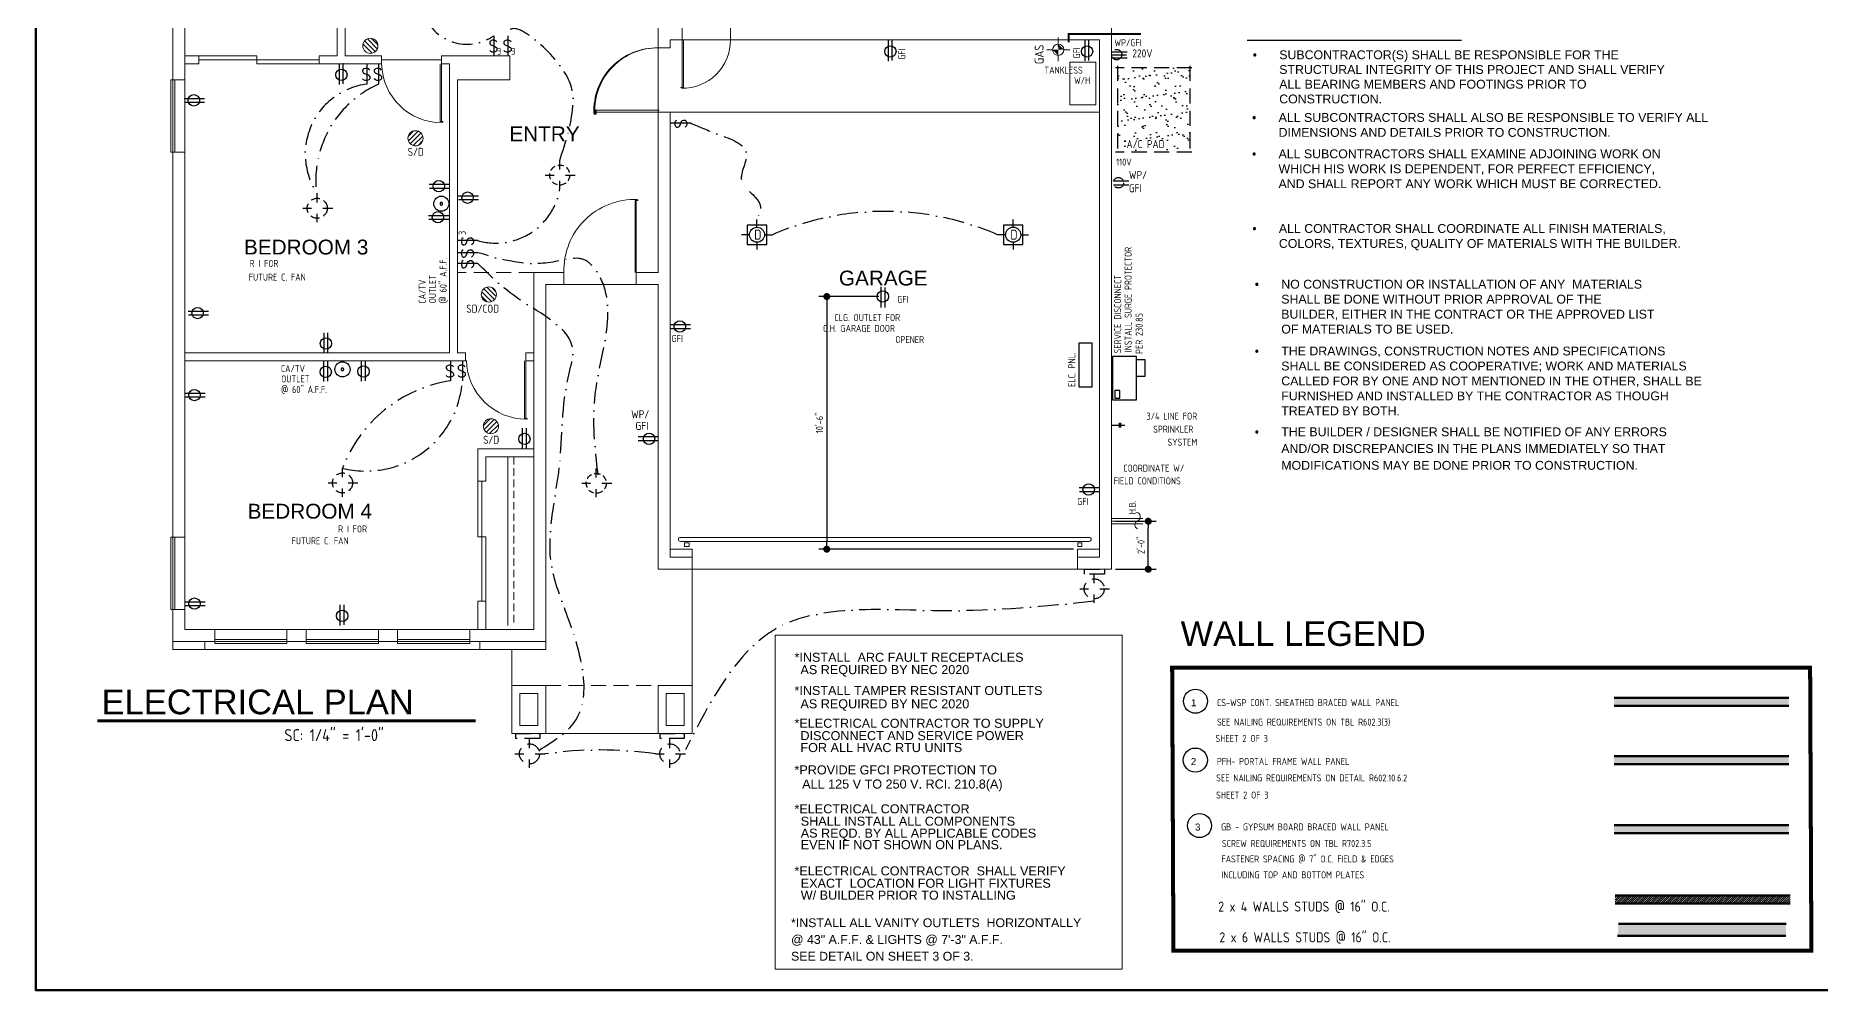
# Model space of a CAD drawing. Header units: feet. Extents: x 57903 to 63568, y -124112 to -112262.
# Drawn here: x 61934 to 62824, y -124112 to -123636 of the extents above; entities that cross this region are included whole.
import ezdxf

# ---------------------------------------------------------------- set-up
doc = ezdxf.new("R2010")
doc.units = ezdxf.units.FT
doc.header["$LTSCALE"] = 30
doc.header["$MEASUREMENT"] = 0
for name, pattern in [('HIDDEN', [0.375, 0.25, -0.125]), ('HIDDEN2', [0.1875, 0.125, -0.0625]), ('Solid', [0]), ('WIRE3', [0.59, 0.35, -0.12, 0, -0.12])]:
    doc.linetypes.add(name, pattern=pattern)
for name, color, linetype in [('DIM', 4, 'Continuous'), ('ELECTRICAL', 164, 'HIDDEN'), ('ELECTRICAL WIRING', 137, 'WIRE3'), ('TEXT', 7, 'Continuous')]:
    doc.layers.add(name, color=color, linetype=linetype)
for name, color, linetype, lineweight in [('DIMS', 137, 'Continuous', 15), ('DOORS', 157, 'Continuous', 9), ('DOORTEXT', 253, 'Continuous', 20), ('ELECTRICAL WALLS', 65, 'Continuous', 9), ('FIXTURES', 2, 'Continuous', 15), ('HATCH', 123, 'Continuous', 0), ('L1', 251, 'Continuous', 13), ('MISC', 3, 'Continuous', 30), ('ROOM LBLS', 253, 'Continuous', 30), ('TEXT LBLS', 81, 'Continuous', 18), ('WALLS', 7, 'Continuous', 60)]:
    doc.layers.add(name, color=color, linetype=linetype, lineweight=lineweight)
doc.styles.add('ARCH', font='ARCHITXT.SHX')
doc.styles.add('ROMANS', font='romans')
doc.styles.add('SWIS72', font='swissel.ttf', dxfattribs={"height": 4.5})
doc.styles.add('TEXT1', font='ARCHITXT.shx')
doc.dimstyles.new('ARCHITECTURAL', dxfattribs={"dimtxt": 3.5, "dimasz": 3.5, "dimexe": 4, "dimexo": 2, "dimgap": 1.5, "dimtad": 1, "dimdec": 1, "dimzin": 3, "dimdsep": 46, "dimlunit": 4, "dimtxsty": 'ARCH', "dimblk": 'DOT', "dimcen": 0.0625, "dimadec": 0, "dimazin": 0, "dimtfac": 1, "dimtdec": 1, "dimtix": 1, "dimtofl": 0, "dimtmove": 1, "dimatfit": 2, "dimldrblk": 'DOTSMALL', "dimfxl": 1, "dimtolj": 1, "dimtzin": 0, "dimarcsym": 0})

# ---------------------------------------------------------------- blocks, each defined once
blk = doc.blocks.new('A$C558A7ABC')
at = {"layer": 'ELECTRICAL'}
for p, q in [((7.23, 9.81), (7.23, 14.28)), ((0, 6.96), (4.38, 6.96)), ((7.23, 0), (7.23, 4.1)), ((10.08, 6.96), (14.95, 6.96))]:
    blk.add_line(p, q, dxfattribs=at)
blk.add_circle((7.23, 6.96), 4.99, dxfattribs=at)
blk = doc.blocks.new('_Dot')
at = {"layer": 'DIMS', "color": 0, "lineweight": -2}
blk.add_line((-0.5, 0), (-1, 0), dxfattribs=at)
at = {"layer": 'DIMS', "color": 0, "const_width": 0.5}
blk.add_lwpolyline([(-0.25, 0, 1), (0.25, 0, 1)], format="xyb", close=True, dxfattribs=at)
blk = doc.blocks.new('*D723')
at = {"layer": 'Defpoints', "color": 0, "linetype": 'Solid', "transparency": 16777216}
for p in [(62356.45, -123766.05), (62328.48, -123892.05), (62453.44, -123892.05)]:
    blk.add_point(p, dxfattribs=at)
at = {"layer": 'ELECTRICAL WIRING', "color": 0, "linetype": 'Solid', "lineweight": -2, "transparency": 16777216}
for p, q in [((62354.45, -123766.05), (62324.48, -123766.05)), ((62328.48, -123769.55), (62328.48, -123888.55)), ((62451.44, -123892.05), (62324.48, -123892.05))]:
    blk.add_line(p, q, dxfattribs=at)
at = {"layer": 'ELECTRICAL WIRING', "color": 0, "linetype": 'Solid', "lineweight": -2, "transparency": 16777216, "xscale": 3.5, "yscale": 3.5, "zscale": 3.5}
for p, rotation in [((62328.48, -123766.05), 90), ((62328.48, -123892.05), 270)]:
    blk.add_blockref('_Dot', p, dxfattribs=dict(at, rotation=rotation))
at = {"layer": 'ELECTRICAL WIRING', "color": 0, "linetype": 'Solid', "transparency": 16777216, "insert": (62324.89, -123829.05), "char_height": 3.5, "attachment_point": 5, "rotation": 90, "style": 'ARCH'}
blk.add_mtext('\\A1;10\'-6"', dxfattribs=at)
blk = doc.blocks.new('_DotSmall')
at = {"layer": 'DIMS', "color": 0, "const_width": 0.5}
blk.add_lwpolyline([(-0.0625, 0, 1), (0.0625, 0, 1)], format="xyb", close=True, dxfattribs=at)
blk = doc.blocks.new('OL')
at = {"layer": 'ELECTRICAL', "color": 3, "linetype": 'Continuous'}
for p, q in [((-1, -2), (-1, -12)), ((1, -2), (1, -12))]:
    blk.add_line(p, q, dxfattribs=at)
blk.add_circle((0, -7), 2.83, dxfattribs=at)
blk = doc.blocks.new('*D763')
at = {"layer": 'Defpoints', "color": 0, "linetype": 'Solid', "transparency": 16777216}
for p in [(62470.44, -123878.12), (62488.77, -123878.12), (62470.44, -123902.05)]:
    blk.add_point(p, dxfattribs=at)
at = {"layer": 'DIMS', "color": 0, "linetype": 'Solid', "lineweight": -2, "transparency": 16777216}
for p, q in [((62472.44, -123878.12), (62492.77, -123878.12)), ((62488.77, -123898.55), (62488.77, -123881.62)), ((62472.44, -123902.05), (62492.77, -123902.05))]:
    blk.add_line(p, q, dxfattribs=at)
at = {"layer": 'DIMS', "color": 0, "linetype": 'Solid', "lineweight": -2, "transparency": 16777216, "xscale": 3.5, "yscale": 3.5, "zscale": 3.5}
for p, rotation in [((62488.77, -123878.12), 90), ((62488.77, -123902.05), 270)]:
    blk.add_blockref('_Dot', p, dxfattribs=dict(at, rotation=rotation))
at = {"layer": 'DIMS', "color": 0, "linetype": 'Solid', "transparency": 16777216, "insert": (62485.19, -123890.09), "char_height": 3.5, "attachment_point": 5, "rotation": 90, "style": 'ARCH'}
blk.add_mtext('\\A1;2\'-0"', dxfattribs=at)

msp = doc.modelspace()

# ---------------------------------------------------------------- hatches: boundary and pattern name
at = {"layer": 'ELECTRICAL'}
h = msp.add_hatch(dxfattribs=at)
h.set_pattern_fill('AR-SAND', color=9, scale=4, style=0)
h.set_pattern_definition([(37.5, (-110.5446, -1518.054), (-0.25197343, 7.70729508), [0, -6.08, 0, -6.8, 0, -6.5]), (7.5, (-110.545, -1518.054), (7.0791068, 11.28858426), [0, -3.28, 0, -5.48, 0, -2.1]), (327.5, (-115.4646, -1518.054), (12.45656745, 0.0226362), [0, -2, 0, -7.2, 0, -9.4]), (317.5, (-115.465, -1518.054), (12.0245064, 3.5107023), [0, -1, 0, -4.72, 0, -5.4])])
h.paths.add_polyline_path([(62509.49, -123694), (62509.49, -123652), (62473.49, -123652), (62473.49, -123694)])
at = {"layer": 'HATCH', "linetype": 'Solid'}
for points in [[(62808.1, -123966.16), (62720.99, -123966.16), (62720.99, -123970.16), (62808.1, -123970.16)], [(62808.1, -123995.22), (62720.99, -123995.22), (62720.99, -123999.22), (62808.1, -123999.22)], [(62808.1, -124029.71), (62720.99, -124029.71), (62720.99, -124033.71), (62808.1, -124033.71)]]:
    msp.add_hatch(color=256, dxfattribs=at).paths.add_polyline_path(points)
at = {"layer": 'HATCH', "ltscale": 0.5}
h = msp.add_hatch(dxfattribs=at)
h.set_pattern_fill('ANSI31', color=256, scale=6, style=0)
h.set_pattern_definition([(45, (22458.39114, -66843.772), (-0.530330086, 0.530330086), [])])
h.paths.add_polyline_path([(62808.73, -124064.78), (62721.62, -124064.78), (62721.62, -124068.78), (62808.73, -124068.78)])
at = {"layer": 'HATCH'}
h = msp.add_hatch(color=9, dxfattribs=at)
h.dxf.hatch_style = 1
h.set_gradient(color1=(199, 200, 202), color2=(147, 149, 152), name='INVCYLINDER')
h.paths.add_polyline_path([(62806.79, -124078.93), (62723.24, -124078.93), (62722.79, -124084.93), (62806.65, -124084.93)])
at = {"layer": 'TEXT LBLS', "ltscale": 0.5}
h = msp.add_hatch(dxfattribs=at)
h.set_pattern_fill('ANSI31', color=256, scale=13.3, style=0)
h.set_pattern_definition([(45, (60918.7459, -130800.3545), (-1.17556502, 1.17556502), [])])
h.paths.add_polyline_path([(62119.68, -123687.14, 1), (62127.22, -123687.14, 1)])
h = msp.add_hatch(dxfattribs=at)
h.set_pattern_fill('ANSI31', color=256, scale=13.3, angle=-90, style=0)
h.set_pattern_definition([(315, (54861.6636, -122722.8334), (1.17556502, 1.17556502), [])])
h.paths.add_polyline_path([(62160.03, -123761.28, 1), (62160.03, -123768.81, 1)])
h = msp.add_hatch(dxfattribs=at)
h.set_pattern_fill('ANSI31', color=256, scale=13.3, style=0)
h.set_pattern_definition([(45, (60921.534, -130943.949), (-1.17556502, 1.17556502), [])])
h.paths.add_polyline_path([(62157.28, -123830.74, 1), (62164.82, -123830.74, 1)])

# ---------------------------------------------------------------- linework, layer by layer
at = {"layer": 'DIM'}
msp.add_line((62538, -123638.23), (62644.96, -123638.23), dxfattribs=at)
at = {"layer": 'DIMS', "color": 6, "linetype": 'HIDDEN', "const_width": 1}
msp.add_lwpolyline([(62449.1, -123639.27), (62449.1, -123635.14), (62485.1, -123635.14), (62485.1, -123635.14)], dxfattribs=at)
at = {"layer": 'DIMS'}
msp.add_lwpolyline([(62475.8, -123934.89), (62302.72, -123934.89), (62302.72, -124101.46), (62475.8, -124101.46)], close=True, dxfattribs=at)
at = {"layer": 'DOORS'}
for p, q in [((62137.05, -123678.83), (62135.77, -123678.83)), ((62135.77, -123679.27), (62135.77, -123679.28))]:
    msp.add_line(p, q, dxfattribs=at)
for centre, radius, start, end in [((62136.85, -123678.94), 0.336, 270.99218, 351.10583), ((62137.05, -123678.97), 0.134, 351.10583, 90)]:
    msp.add_arc(centre, radius, start, end, dxfattribs=at)
at = {"layer": 'ELECTRICAL', "color": 2, "linetype": 'Continuous'}
for p, q in [((62162.42, -123635.99), (62162.42, -123646.05)), ((62169.46, -123635.99), (62169.46, -123646.05)), ((62099.19, -123650.05), (62099.19, -123660.11)), ((62105.07, -123650.05), (62105.07, -123660.11)), ((62250.53, -123679.5), (62260.59, -123679.5)), ((62154.5, -123738.15), (62144.44, -123738.15)), ((62154.5, -123744.18), (62144.44, -123744.18)), ((62154.5, -123749.54), (62144.44, -123749.54)), ((62140.91, -123798.05), (62140.91, -123808.11)), ((62146.79, -123798.05), (62146.79, -123808.11))]:
    msp.add_line(p, q, dxfattribs=at)
at = {"layer": 'ELECTRICAL', "color": 66, "linetype": 'Continuous'}
for p, q in [((62359.27, -123648.61), (62359.27, -123638.43)), ((62361.17, -123648.4), (62361.17, -123638.43)), ((62457.3, -123648.59), (62457.3, -123638.41)), ((62459.2, -123648.38), (62459.2, -123638.41)), ((62250.44, -123780.05), (62260.62, -123780.05)), ((62250.65, -123781.95), (62260.62, -123781.95)), ((62454.27, -123861.33), (62464.46, -123861.33)), ((62454.49, -123863.22), (62464.46, -123863.22))]:
    msp.add_line(p, q, dxfattribs=at)
at = {"layer": 'ELECTRICAL', "color": 3}
for p, q in [((62470.41, -123645.49), (62478.31, -123645.49)), ((62470.8, -123644.03), (62478.31, -123644.03)), ((62470.97, -123647.02), (62478.31, -123647.02)), ((62471.51, -123708.32), (62479.21, -123708.32)), ((62471.51, -123710.32), (62479.21, -123710.32))]:
    msp.add_line(p, q, dxfattribs=at)
at = {"layer": 'ELECTRICAL', "color": 3, "linetype": 'Continuous'}
for p, q in [((62085.55, -123660.28), (62085.55, -123650.09)), ((62087.45, -123660.06), (62087.45, -123650.09)), ((62008.12, -123667.27), (62018.3, -123667.27)), ((62008.33, -123669.16), (62018.3, -123669.16)), ((62130.26, -123710.09), (62140.44, -123710.09)), ((62130.47, -123711.99), (62140.44, -123711.99)), ((62144.63, -123715.81), (62154.81, -123715.81)), ((62144.84, -123717.7), (62154.81, -123717.7)), ((62129.84, -123725.59), (62140.02, -123725.59)), ((62130.05, -123727.48), (62140.02, -123727.48)), ((62355.51, -123761.27), (62355.51, -123771.45)), ((62357.4, -123761.48), (62357.4, -123771.45)), ((62010.03, -123773.34), (62020.21, -123773.34)), ((62010.24, -123775.24), (62020.21, -123775.24)), ((62077.84, -123794.27), (62077.84, -123784.08)), ((62079.74, -123794.05), (62079.74, -123784.08)), ((62077.75, -123808.42), (62077.75, -123798.23)), ((62079.65, -123808.2), (62079.65, -123798.23)), ((62096.58, -123808.24), (62096.58, -123798.05)), ((62098.48, -123808.02), (62098.48, -123798.05)), ((62008.44, -123814.24), (62018.62, -123814.24)), ((62008.65, -123816.14), (62018.62, -123816.14)), ((62176.8, -123841.66), (62176.8, -123831.69)), ((62178.7, -123841.87), (62178.7, -123831.69)), ((62008.44, -123918.26), (62018.62, -123918.26)), ((62008.65, -123920.16), (62018.62, -123920.16)), ((62085.94, -123930.05), (62085.94, -123919.87)), ((62087.84, -123929.84), (62087.84, -123919.87))]:
    msp.add_line(p, q, dxfattribs=at)
at = {"layer": 'ELECTRICAL'}
for p, q in [((62510.49, -123652), (62472.49, -123652)), ((62473.49, -123651), (62473.49, -123695)), ((62509.49, -123651), (62509.49, -123695)), ((62195.36, -123702.62), (62195.36, -123698.15)), ((62510.49, -123694), (62472.49, -123694)), ((62188.13, -123705.47), (62192.5, -123705.47)), ((62195.36, -123712.43), (62195.36, -123708.32)), ((62198.21, -123705.47), (62203.07, -123705.47)), ((62074.44, -123719.16), (62074.44, -123714.69)), ((62067.21, -123722.02), (62071.59, -123722.02)), ((62074.44, -123728.97), (62074.44, -123724.87)), ((62077.29, -123722.02), (62082.16, -123722.02)), ((62087.06, -123856.16), (62087.06, -123851.69)), ((62213.56, -123856.34), (62213.56, -123851.88)), ((62079.83, -123859.01), (62084.2, -123859.01)), ((62087.06, -123865.97), (62087.06, -123861.86)), ((62089.91, -123859.01), (62094.77, -123859.01)), ((62206.33, -123859.2), (62210.7, -123859.2)), ((62213.56, -123866.15), (62213.56, -123862.05)), ((62216.41, -123859.2), (62221.27, -123859.2)), ((62456.97, -123902.05), (62466.91, -123902.05)), ((62456.97, -123904.5), (62456.97, -123902.05)), ((62466.91, -123904.5), (62456.97, -123904.5)), ((62461.81, -123908.97), (62461.81, -123904.5)), ((62466.91, -123902.05), (62466.91, -123904.5)), ((62454.58, -123911.82), (62458.95, -123911.82)), ((62461.81, -123918.78), (62461.81, -123914.67)), ((62464.66, -123911.82), (62469.52, -123911.82))]:
    msp.add_line(p, q, dxfattribs=at)
at = {"layer": 'ELECTRICAL', "linetype": 'Continuous'}
for p, q in [((62293.69, -123731.47, -0.03), (62293.69, -123727.6, -0.03)), ((62421.41, -123731.46, -0.03), (62421.41, -123727.59, -0.03)), ((62289.93, -123735.23, -0.03), (62285.89, -123735.23, -0.03)), ((62298.58, -123730.46, -0.03), (62288.86, -123730.46, -0.03)), ((62288.86, -123730.46, -0.03), (62288.86, -123740.04, -0.03)), ((62297.45, -123735.22, -0.03), (62301.36, -123735.22, -0.03)), ((62298.58, -123740.03, -0.03), (62298.58, -123730.44, -0.03)), ((62417.65, -123735.22, -0.03), (62413.61, -123735.22, -0.03)), ((62426.3, -123730.44, -0.03), (62416.57, -123730.44, -0.03)), ((62416.57, -123730.44, -0.03), (62416.57, -123740.03, -0.03)), ((62425.17, -123735.22, -0.03), (62429.08, -123735.22, -0.03)), ((62426.3, -123740.03, -0.03), (62426.3, -123730.44, -0.03)), ((62288.86, -123740.04, -0.03), (62298.58, -123740.04, -0.03)), ((62293.69, -123738.99, -0.03), (62293.69, -123742.66, -0.03)), ((62416.57, -123740.03, -0.03), (62426.3, -123740.03, -0.03)), ((62421.41, -123738.98, -0.03), (62421.41, -123742.65, -0.03)), ((62460.82, -123789.37), (62454.15, -123789.37)), ((62454.15, -123789.37), (62454.15, -123811.05)), ((62460.82, -123811.05), (62460.82, -123789.37)), ((62454.15, -123811.05), (62460.82, -123811.05))]:
    msp.add_line(p, q, dxfattribs=at)
at = {"layer": 'ELECTRICAL', "color": 1, "linetype": 'Continuous'}
for p, q in [((62244.44, -123836.05), (62234.47, -123836.05)), ((62244.65, -123837.95), (62234.47, -123837.95))]:
    msp.add_line(p, q, dxfattribs=at)
at = {"layer": 'ELECTRICAL', "linetype": 'Continuous'}
msp.add_lwpolyline([(62470.94, -123795.91), (62470.94, -123817.58), (62482.83, -123817.58), (62482.83, -123795.91)], close=True, dxfattribs=at)
at = {"layer": 'ELECTRICAL', "linetype": 'Continuous', "elevation": 0.03}
msp.add_lwpolyline([(62482.83, -123797.49), (62487.14, -123797.49), (62487.14, -123806), (62482.83, -123806)], dxfattribs=at)
at = {"layer": 'ELECTRICAL'}
for points in [[(62173.42, -123984.05), (62185.36, -123984.05), (62185.36, -123986.5), (62173.42, -123986.5)], [(62245.42, -123984.05), (62257.36, -123984.05), (62257.36, -123986.5), (62245.42, -123986.5)]]:
    msp.add_lwpolyline(points, close=True, dxfattribs=at)
at = {"layer": 'ELECTRICAL', "color": 66, "linetype": 'Continuous'}
for centre in [(62360.22, -123643.83), (62458.25, -123643.81), (62255.23, -123781), (62459.06, -123862.27)]:
    msp.add_circle(centre, 2.83, dxfattribs=at)
at = {"layer": 'ELECTRICAL', "color": 3}
msp.add_circle((62473, -123645.41), 2.6, dxfattribs=at)
at = {"layer": 'ELECTRICAL', "color": 3, "linetype": 'Continuous'}
for centre, radius in [((62086.5, -123655.49), 2.83), ((62012.9, -123668.21), 2.83), ((62135.04, -123711.04), 2.83), ((62136.32, -123719.76), 3.77), ((62149.42, -123716.75), 2.83), ((62134.63, -123726.53), 2.83), ((62356.45, -123766.05), 2.83), ((62014.81, -123774.29), 2.83), ((62078.78, -123789.48), 2.83), ((62087.02, -123802.36), 3.77), ((62078.7, -123803.63), 2.83), ((62097.53, -123803.45), 2.83), ((62013.23, -123815.19), 2.83), ((62177.75, -123837.09), 2.83), ((62013.23, -123919.21), 2.83), ((62086.89, -123925.27), 2.83)]:
    msp.add_circle(centre, radius, dxfattribs=at)
at = {"layer": 'ELECTRICAL', "ltscale": 0.4}
for centre in [(62195.36, -123705.47), (62213.56, -123859.2)]:
    msp.add_circle(centre, 4.99, dxfattribs=at)
at = {"layer": 'ELECTRICAL', "color": 3, "ltscale": 0.8}
msp.add_circle((62473.91, -123709.32), 2.6, dxfattribs=at)
at = {"layer": 'ELECTRICAL', "ltscale": 0.6}
for centre in [(62074.44, -123722.02), (62087.06, -123859.01)]:
    msp.add_circle(centre, 4.99, dxfattribs=at)
at = {"layer": 'ELECTRICAL', "linetype": 'Continuous'}
for centre in [(62293.69, -123735.23, -0.03), (62421.41, -123735.22, -0.03)]:
    msp.add_circle(centre, 3.76, dxfattribs=at)
at = {"layer": 'ELECTRICAL', "color": 1, "linetype": 'Continuous'}
msp.add_circle((62239.87, -123837.01), 2.83, dxfattribs=at)
at = {"layer": 'ELECTRICAL'}
msp.add_circle((62461.81, -123911.82), 4.99, dxfattribs=at)
for centre, start, end in [((62136.32, -123719.76), 0, 180), ((62136.32, -123719.76), 180, 0), ((62087.02, -123802.36), 0, 180), ((62087.02, -123802.36), 180, 0)]:
    msp.add_arc(centre, 0.665, start, end, dxfattribs=at)
at = {"layer": 'ELECTRICAL WALLS', "color": 251}
for p, q in [((62470.44, -123474.05), (62470.44, -123902.05)), ((62470.44, -123478.05), (62470.44, -123902.05)), ((62002.44, -123582.05), (62002.44, -123658.05)), ((62002.44, -123582.05), (62002.44, -123658.05)), ((62008.44, -123582.05), (62008.44, -123658.05)), ((62088.44, -123594.05), (62088.44, -123646.05)), ((62244.44, -123592.05), (62244.44, -123642.05)), ((62244.44, -123594.05), (62244.44, -123642.05)), ((62084.44, -123622.05), (62084.44, -123646.05)), ((62250.44, -123638.05), (62250.44, -123642.05)), ((62256.44, -123638.05), (62250.44, -123638.05)), ((62256.44, -123632.05), (62256.44, -123638.05)), ((62304.44, -123638.05), (62256.44, -123638.05)), ((62256.44, -123638.05), (62256.44, -123661.78)), ((62280.44, -123638.05), (62256.44, -123638.05)), ((62256.44, -123638.05), (62256.44, -123661.78)), ((62257.11, -123638.05), (62257.11, -123661.78)), ((62257.11, -123638.05), (62257.11, -123661.78)), ((62280.44, -123632.05), (62280.44, -123638.05)), ((62464.44, -123638.05), (62280.44, -123638.05)), ((62464.44, -123638.05), (62464.44, -123896.05)), ((62015.36, -123646.05), (62008.44, -123646.05)), ((62015.36, -123646.05), (62015.36, -123650.05)), ((62015.36, -123646.05), (62044.36, -123646.05)), ((62015.36, -123648.05), (62044.36, -123648.05)), ((62044.36, -123646.05), (62044.36, -123648.05)), ((62044.36, -123648.05), (62044.36, -123650.05)), ((62075.36, -123648.05), (62044.36, -123648.05)), ((62084.44, -123646.05), (62075.36, -123646.05)), ((62075.36, -123646.05), (62075.36, -123650.05)), ((62106.44, -123646.05), (62088.44, -123646.05)), ((62106.44, -123646.05), (62106.44, -123650.05)), ((62136.44, -123648.05), (62106.44, -123648.05)), ((62170.44, -123646.05), (62136.44, -123646.05)), ((62136.44, -123646.05), (62136.44, -123650.05)), ((62170.44, -123646.05), (62138.44, -123646.05)), ((62170.44, -123646.05), (62170.44, -123658.05)), ((62170.44, -123646.05), (62170.44, -123658.05)), ((62250.44, -123642.05), (62244.44, -123642.05)), ((62015.36, -123650.05), (62008.44, -123650.05)), ((62075.36, -123650.05), (62044.36, -123650.05)), ((62106.44, -123650.05), (62075.36, -123650.05)), ((62135.77, -123650.05), (62135.77, -123678.83)), ((62140.44, -123650.05), (62136.44, -123650.05)), ((62136.44, -123650.05), (62136.44, -123678.83)), ((62140.44, -123650.05), (62140.44, -123768.05)), ((62140.44, -123650.05), (62140.44, -123794.05)), ((62001.44, -123694.05), (62001.44, -123658.05)), ((62002.47, -123658.05), (62001.44, -123658.05)), ((62008.44, -123658.05), (62002.44, -123658.05)), ((62002.44, -123694.05), (62002.44, -123658.05)), ((62002.44, -123694.05), (62002.44, -123658.05)), ((62003.49, -123694.05), (62003.49, -123658.05)), ((62008.44, -123694.05), (62008.44, -123658.05)), ((62144.44, -123658.05), (62144.44, -123794.05)), ((62170.44, -123658.05), (62144.44, -123658.05)), ((62170.44, -123658.05), (62146.44, -123658.05)), ((62255.83, -123661.78), (62257.11, -123661.78)), ((62255.83, -123661.78), (62257.11, -123661.78)), ((62212.43, -123673.18), (62212.41, -123673.18)), ((62212.73, -123673.18), (62212.72, -123673.18)), ((62212.89, -123673.18), (62212.88, -123673.18)), ((62244.44, -123673.18), (62212.99, -123673.18)), ((62212.99, -123675.09), (62212.99, -123673.18)), ((62244.44, -123674.05), (62212.99, -123674.05)), ((62213.2, -123673.18), (62213.18, -123673.18)), ((62244.91, -123673.18), (62213.46, -123673.18)), ((62213.46, -123675.09), (62213.46, -123673.18)), ((62244.91, -123674.05), (62213.46, -123674.05)), ((62248.44, -123674.05), (62244.44, -123674.05)), ((62244.44, -123674.05), (62244.44, -123754.05)), ((62464.44, -123674.05), (62244.44, -123674.05)), ((62250.44, -123674.05), (62250.44, -123896.05)), ((62002.44, -123694.05), (62001.44, -123694.05)), ((62002.44, -123694.05), (62002.44, -123886.05)), ((62002.44, -123694.05), (62002.44, -123886.05)), ((62008.44, -123694.05), (62002.44, -123694.05)), ((62008.44, -123694.05), (62008.44, -123886.05)), ((62232.94, -123754.05), (62232.94, -123718.12)), ((62234.22, -123718.12), (62232.94, -123718.12)), ((62233.44, -123754.05), (62233.44, -123718.12)), ((62182.44, -123754.05), (62182.44, -123932.05)), ((62197.44, -123754.05), (62182.44, -123754.05)), ((62197.44, -123754.05), (62197.44, -123760.05)), ((62233.44, -123754.05), (62233.44, -123760.05)), ((62244.44, -123754.05), (62233.44, -123754.05)), ((62188.44, -123760.05), (62188.44, -123938.05)), ((62188.44, -123760.05), (62188.44, -123942.05)), ((62197.44, -123760.05), (62188.44, -123760.05)), ((62233.44, -123760.05), (62197.44, -123760.05)), ((62244.44, -123760.05), (62233.44, -123760.05)), ((62244.44, -123760.05), (62244.44, -123902.05)), ((62244.44, -123760.05), (62244.44, -123902.05)), ((62140.44, -123794.05), (62008.44, -123794.05)), ((62148.44, -123798.05), (62008.44, -123798.05)), ((62148.44, -123794.05), (62144.44, -123794.05)), ((62148.44, -123794.05), (62146.44, -123794.05)), ((62148.44, -123794.05), (62148.44, -123798.05)), ((62177.77, -123798.05), (62177.77, -123826.83)), ((62182.44, -123794.05), (62178.44, -123794.05)), ((62178.44, -123794.05), (62178.44, -123798.05)), ((62182.44, -123798.05), (62178.44, -123798.05)), ((62178.44, -123798.05), (62178.44, -123826.83)), ((62179.05, -123826.83), (62177.77, -123826.83)), ((62154.44, -123842.05), (62154.44, -123858.05)), ((62182.44, -123842.05), (62154.44, -123842.05)), ((62158.44, -123846.05), (62158.44, -123858.05)), ((62182.44, -123846.05), (62158.44, -123846.05)), ((62169.44, -123846.05), (62169.44, -123848.76)), ((62169.44, -123846.05), (62169.44, -123930.05)), ((62182.44, -123846.05), (62182.44, -123932.05)), ((62158.44, -123858.05), (62154.44, -123858.05)), ((62154.44, -123858.05), (62154.44, -123885.95)), ((62156.44, -123858.05), (62156.44, -123885.95)), ((62001.44, -123922.05), (62001.44, -123886.05)), ((62002.44, -123886.05), (62001.44, -123886.05)), ((62006.44, -123886.05), (62002.44, -123886.05)), ((62002.44, -123922.05), (62002.44, -123886.05)), ((62002.44, -123922.05), (62002.44, -123886.05)), ((62008.44, -123886.05), (62002.44, -123886.05)), ((62003.49, -123922.05), (62003.49, -123886.05)), ((62008.44, -123922.05), (62008.44, -123886.05)), ((62156.44, -123885.95), (62154.44, -123885.95)), ((62158.44, -123885.95), (62156.44, -123885.95)), ((62156.44, -123918.05), (62156.44, -123885.95)), ((62158.44, -123918.05), (62158.44, -123885.95)), ((62459.32, -123886.17), (62255.49, -123886.17)), ((62459.32, -123886.17), (62255.49, -123886.17)), ((62459.32, -123888.17), (62255.49, -123888.17)), ((62459.32, -123888.17), (62255.49, -123888.17)), ((62261.44, -123892.05), (62250.44, -123892.05)), ((62261.44, -123896.05), (62250.44, -123896.05)), ((62261.44, -123892.05), (62261.44, -123902.05)), ((62453.44, -123892.05), (62453.44, -123902.05)), ((62464.44, -123892.05), (62453.44, -123892.05)), ((62453.44, -123892.05), (62453.44, -123902.05)), ((62464.44, -123896.05), (62453.44, -123896.05)), ((62457.44, -123896.05), (62457.44, -123896.05)), ((62457.44, -123896.05), (62457.44, -123896.05)), ((62261.44, -123902.05), (62244.44, -123902.05)), ((62453.44, -123902.05), (62261.44, -123902.05)), ((62261.44, -123958.05), (62261.44, -123902.05)), ((62470.44, -123902.05), (62261.44, -123902.05)), ((62261.44, -123902.05), (62261.44, -123984.05)), ((62470.44, -123902.05), (62453.44, -123902.05)), ((62002.44, -123922.05), (62001.44, -123922.05)), ((62002.44, -123922.05), (62002.44, -123938.05)), ((62002.44, -123922.05), (62002.44, -123942.05)), ((62008.44, -123922.05), (62002.44, -123922.05)), ((62008.44, -123922.05), (62008.44, -123932.05)), ((62154.44, -123918.05), (62154.44, -123932.05)), ((62158.44, -123918.05), (62154.44, -123918.05)), ((62158.44, -123918.05), (62158.44, -123932.05)), ((62023.35, -123932.05), (62008.44, -123932.05)), ((62023.35, -123932.05), (62023.35, -123938.05)), ((62059.35, -123932.07), (62023.35, -123932.07)), ((62059.35, -123932.05), (62059.35, -123938.05)), ((62068.94, -123932.05), (62059.35, -123932.05)), ((62068.94, -123932.05), (62068.94, -123938.05)), ((62104.94, -123932.07), (62068.94, -123932.07)), ((62114.53, -123932.05), (62104.94, -123932.05)), ((62104.94, -123938.05), (62104.94, -123932.05)), ((62114.53, -123932.05), (62114.53, -123938.05)), ((62114.53, -123932.07), (62150.53, -123932.07)), ((62182.44, -123932.05), (62150.53, -123932.05)), ((62150.53, -123932.05), (62150.53, -123938.05)), ((62023.35, -123938.05), (62002.44, -123938.05)), ((62018.35, -123942.05), (62002.44, -123942.05)), ((62018.35, -123938.05), (62018.35, -123942.05)), ((62018.35, -123938.05), (62018.35, -123942.05)), ((62155.53, -123942.05), (62018.35, -123942.05)), ((62059.35, -123937.01), (62023.35, -123937.01)), ((62059.35, -123937.01), (62023.35, -123937.01)), ((62059.35, -123938.05), (62023.35, -123938.05)), ((62023.35, -123938.05), (62023.35, -123939.05)), ((62059.35, -123939.05), (62023.35, -123939.05)), ((62059.35, -123939.05), (62023.35, -123939.05)), ((62068.94, -123938.05), (62059.35, -123938.05)), ((62059.35, -123938.05), (62059.35, -123939.05)), ((62104.94, -123937.01), (62068.94, -123937.01)), ((62104.94, -123937.01), (62068.94, -123937.01)), ((62068.94, -123938.03), (62068.94, -123939.05)), ((62104.94, -123938.05), (62068.94, -123938.05)), ((62104.94, -123938.05), (62068.94, -123938.05)), ((62068.94, -123938.05), (62068.94, -123939.05)), ((62104.94, -123939.05), (62068.94, -123939.05)), ((62104.94, -123939.05), (62068.94, -123939.05)), ((62114.53, -123938.05), (62104.94, -123938.05)), ((62104.94, -123938.05), (62104.94, -123939.05)), ((62114.53, -123937.01), (62150.53, -123937.01)), ((62114.53, -123937.01), (62150.53, -123937.01)), ((62114.53, -123938.05), (62150.53, -123938.05)), ((62114.53, -123938.05), (62114.53, -123939.05)), ((62114.53, -123938.05), (62150.53, -123938.05)), ((62114.53, -123939.05), (62150.53, -123939.05)), ((62114.53, -123939.05), (62150.53, -123939.05)), ((62150.53, -123938.05), (62188.44, -123938.05)), ((62150.53, -123938.05), (62150.53, -123939.05)), ((62155.53, -123938.05), (62155.53, -123942.05)), ((62155.53, -123938.05), (62155.53, -123942.05)), ((62188.44, -123942.05), (62155.53, -123942.05)), ((62171.44, -123984.05), (62171.44, -123942.05)), ((62171.44, -123960.05), (62171.44, -123984.05)), ((62188.44, -123960.05), (62171.44, -123960.05)), ((62188.44, -123960.05), (62188.44, -123984.05)), ((62244.44, -123960.05), (62244.44, -123984.05)), ((62261.44, -123960.05), (62244.44, -123960.05)), ((62184.44, -123964.05), (62175.44, -123964.05)), ((62175.44, -123964.05), (62175.44, -123980.05)), ((62184.44, -123964.05), (62184.44, -123980.05)), ((62257.44, -123964.05), (62248.44, -123964.05)), ((62248.44, -123964.05), (62248.44, -123980.05)), ((62257.44, -123964.05), (62257.44, -123980.05)), ((62171.44, -123984.05), (62189.44, -123984.05)), ((62171.44, -123984.05), (62261.44, -123984.05)), ((62188.44, -123984.05), (62171.44, -123984.05)), ((62184.44, -123980.05), (62175.44, -123980.05)), ((62261.44, -123984.05), (62244.44, -123984.05)), ((62257.44, -123980.05), (62248.44, -123980.05))]:
    msp.add_line(p, q, dxfattribs=at)
at = {"layer": 'ELECTRICAL WALLS', "color": 251, "linetype": 'Solid'}
msp.add_line((62244.44, -123642.05), (62244.44, -123674.05), dxfattribs=at)
at = {"layer": 'ELECTRICAL WALLS', "color": 251, "linetype": 'HIDDEN'}
msp.add_line((62182.44, -123754.05), (62144.44, -123754.05), dxfattribs=at)
at = {"layer": 'ELECTRICAL WALLS', "color": 251, "linetype": 'HIDDEN2'}
for q in [(62172.44, -123848.76), (62172.44, -123930.05)]:
    msp.add_line((62172.44, -123846.05), q, dxfattribs=at)
at = {"layer": 'ELECTRICAL WALLS', "color": 251}
for points in [[(62259.93, -123888.95), (62257.61, -123888.95), (62257.61, -123890.73), (62259.93, -123890.73)], [(62453.59, -123888.95), (62455.6, -123888.95), (62455.6, -123890.73), (62453.59, -123890.73)]]:
    msp.add_lwpolyline(points, close=True, dxfattribs=at)
for centre, radius, start, end in [((62256.55, -123638.33), 23.89, 268.72848, 0.67097), ((62256.55, -123638.33), 23.89, 268.72848, 0.67097), ((62243.62, -123673.29), 31.24, 88.50094, 182.85165), ((62244.09, -123673.29), 31.24, 88.50094, 182.85165), ((62136.54, -123649.4), 30, 181.25297, 270), ((62255.83, -123661.91), 0.134, 90, 188.89417), ((62255.83, -123661.91), 0.134, 90, 188.89417), ((62212.86, -123674.83), 0.439, 180.99218, 261.10583), ((62213.32, -123674.83), 0.439, 180.99218, 261.10583), ((62232.71, -123752.94), 35.28, 87.8457, 181.80695), ((62234.03, -123718.02), 0.336, 8.89417, 89.00782), ((62234.22, -123717.99), 0.134, 270, 8.89417), ((62178.86, -123797.27), 30, 181.25297, 270), ((62178.85, -123826.94), 0.336, 270.99218, 351.10583), ((62179.05, -123826.97), 0.134, 351.10583, 90), ((62255.49, -123887.17), 1, 90, 270), ((62459.32, -123887.17), 1, 270, 90)]:
    msp.add_arc(centre, radius, start, end, dxfattribs=at)
at = {"layer": 'ELECTRICAL WIRING', "linetype": 'WIRE3'}
for centre, radius, start, end in [((62149.12, -123617.17), 23.05, 206.58052, 305.24014), ((62103.68, -123695.05), 35.22, 97.32159, 213.89716), ((62126.51, -123708.35), 52.79, 113.96404, 189.46413), ((62163.52, -123707.16), 32.27, 253.77539, 350.61471), ((62357.49, -123864.73, -0.03), 141.15, 66.57102, 113.42898), ((62151.1, -123875.77), 68.42, 98.56405, 159.39465), ((62098.63, -123804.83), 48.27, 256.12159, 356.10342), ((62215.5, -124186.22), 194.05, 81.84459, 98.15541)]:
    msp.add_arc(centre, radius, start, end, dxfattribs=at)
for points, knots in [([(62195.36, -123698.15), (62198.29, -123689.05), (62202.98, -123674.48), (62201.07, -123650.93), (62169.36, -123624.45), (62169.46, -123636.33), (62169.46, -123636.5)], [0, 0, 0, 0, 27.544844, 44.111432, 78.816904, 79.320397, 79.320397, 79.320397, 79.320397]), ([(62260.59, -123679.5), (62264.84, -123681.35, 0), (62273.95, -123685.31, 0), (62293.89, -123691.92, 0), (62280.59, -123710.14, -0.01), (62297.89, -123717.53, 0.02), (62294.68, -123725.22, -0.02), (62293.69, -123727.59, -0.03)], [0, 0, 0, 0, 14.946375, 32.031338, 45.54653, 61.310437, 68.308714, 68.308714, 68.308714, 68.308714]), ([(62214.44, -123854.92), (62212.93, -123841.73), (62209.1, -123808.47), (62226.69, -123768.03), (62206.55, -123744.7), (62183.86, -123752.78), (62166.55, -123747.71), (62154.5, -123744.18)], [0, 0, 0, 0, 40.264578, 101.615812, 108.969009, 125.480814, 163.193857, 163.193857, 163.193857, 163.193857]), ([(62185.24, -123992.13), (62192.05, -123987.93), (62215.24, -123973.62), (62201.98, -123931.65), (62186.47, -123892.68), (62197.64, -123851.05), (62195.97, -123816.67), (62206.06, -123783.89), (62175.27, -123770.06), (62160.68, -123755.64), (62154.5, -123749.54)], [0, 0, 0, 0, 22.51409, 76.667083, 102.773091, 151.319238, 197.156716, 209.54977, 246.596937, 273.770416, 273.770416, 273.770416, 273.770416]), ([(62461.81, -123918.04), (62437.45, -123920.51), (62385.86, -123925.76), (62297.14, -123915.79), (62270.56, -123967.6), (62257.97, -123992.13)], [0, 0, 0, 0, 75.12115, 159.130266, 234.695087, 234.695087, 234.695087, 234.695087])]:
    msp.add_open_spline(points, degree=3, knots=knots, dxfattribs=at)
at = {"layer": 'FIXTURES'}
for p, q in [((62470.44, -123876.67), (62486.09, -123876.67)), ((62470.44, -123878.12), (62486.09, -123878.12)), ((62470.44, -123879.47), (62486.09, -123879.47)), ((62470.44, -123879.47), (62486.09, -123879.47)), ((62470.44, -123879.47), (62486.09, -123879.47))]:
    msp.add_line(p, q, dxfattribs=at)
at = {"layer": 'FIXTURES', "elevation": 0.03}
msp.add_lwpolyline([(62449.63, -123649.2), (62449.63, -123670.47), (62462.63, -123670.47), (62462.63, -123649.2)], close=True, dxfattribs=at)
at = {"layer": 'FIXTURES'}
for centre, radius, start, end in [((62484.22, -123879.97), 2.14, 112.88527, 247.11473), ((62484.22, -123879.97), 2.14, 112.88527, 247.11473), ((62484.22, -123879.97), 2.14, 112.88527, 247.11473), ((62482.49, -123875.87), 2.31, 292.88527, 86.02703), ((62482.49, -123875.87), 2.31, 292.88527, 86.02703), ((62482.49, -123875.87), 2.31, 292.88527, 86.02703)]:
    msp.add_arc(centre, radius, start, end, dxfattribs=at)
at = {"layer": 'L1', "linetype": 'Solid'}
msp.add_line((62244.44, -123642.05), (62244.44, -123674.05), dxfattribs=at)
at = {"layer": 'L1', "linetype": 'HIDDEN'}
for p, q in [((62245.44, -123902.05), (62245.44, -123902.05)), ((62188.44, -123960.05), (62244.44, -123960.05))]:
    msp.add_line(p, q, dxfattribs=at)
at = {"layer": 'L1', "ltscale": 0.5, "const_width": 2}
msp.add_lwpolyline([(62500.68, -123951.18), (62818.75, -123951.18), (62819.38, -124092.29), (62501.31, -124092.29)], close=True, dxfattribs=at)
at = {"layer": 'MISC', "linetype": 'Continuous'}
for p, q in [((62474.56, -123812.97), (62472.14, -123812.97)), ((62472.14, -123812.97), (62472.14, -123816.73)), ((62472.14, -123816.73), (62474.56, -123816.73)), ((62474.56, -123816.73), (62474.56, -123812.97))]:
    msp.add_line(p, q, dxfattribs=at)
at = {"layer": 'ROOM LBLS', "const_width": 1.5}
msp.add_lwpolyline([(62153.45, -123977.65), (61964.8, -123977.65)], dxfattribs=at)
at = {"layer": 'TEXT'}
for p, q in [((62470.44, -123830.2), (62477.11, -123830.2)), ((62474.29, -123828.96), (62474.29, -123831.44)), ((62474.98, -123828.96), (62474.98, -123831.44))]:
    msp.add_line(p, q, dxfattribs=at)
for centre in [(62512.3, -123967.87), (62512.24, -123997.21), (62514.33, -124029.89)]:
    msp.add_circle(centre, 6, dxfattribs=at)
at = {"layer": 'TEXT LBLS', "ltscale": 0.5}
for p, q in [((62098.09, -123638.58), (62103.4, -123643.9)), ((62099.44, -123637.59), (62104.4, -123642.54)), ((62101.54, -123637.33), (62104.66, -123640.45)), ((62097.28, -123640.13), (62101.86, -123644.7))]:
    msp.add_line(p, q, dxfattribs=at)
at = {"layer": 'TEXT LBLS'}
for p, q in [((62443.92, -123636.89), (62443.92, -123641.46)), ((62443.92, -123636.89), (62443.92, -123641.46)), ((62441.1, -123642.97), (62438.15, -123642.97)), ((62441.1, -123642.97), (62438.15, -123642.97)), ((62443.92, -123645.8), (62443.92, -123648.74)), ((62443.92, -123645.8), (62443.92, -123648.74)), ((62446.75, -123642.97), (62449.69, -123642.97)), ((62446.75, -123642.97), (62449.69, -123642.97))]:
    msp.add_line(p, q, dxfattribs=at)
at = {"layer": 'TEXT LBLS', "ltscale": 0.5}
for centre in [(62100.94, -123641.05), (62123.45, -123687.14), (62160.03, -123765.05), (62161.05, -123830.74)]:
    msp.add_circle(centre, 3.77, dxfattribs=at)
at = {"layer": 'TEXT LBLS'}
msp.add_circle((62443.92, -123642.97), 2.83, dxfattribs=at)
msp.add_circle((62443.92, -123642.97), 2.83, dxfattribs=at)
msp.add_solid([(62446.75, -123642.97), (62443.92, -123640.14), (62441.1, -123642.97), (62443.92, -123645.8)], dxfattribs=at)
msp.add_solid([(62446.75, -123642.97), (62443.92, -123640.14), (62441.1, -123642.97), (62443.92, -123645.8)], dxfattribs=at)
at = {"layer": 'WALLS', "ltscale": 0.5}
for p, q in [((62720.99, -123966.16), (62808.1, -123966.16)), ((62720.99, -123970.16), (62808.1, -123970.16)), ((62720.99, -123995.22), (62808.1, -123995.22)), ((62720.99, -123999.22), (62808.1, -123999.22)), ((62720.99, -124029.71), (62808.1, -124029.71)), ((62720.99, -124033.71), (62808.1, -124033.71)), ((62721.62, -124064.78), (62808.73, -124064.78)), ((62721.62, -124068.78), (62808.73, -124068.78))]:
    msp.add_line(p, q, dxfattribs=at)
at = {"layer": 'WALLS'}
for p, q in [((62723.24, -124078.93), (62806.79, -124078.93)), ((62722.79, -124084.93), (62806.65, -124084.93))]:
    msp.add_line(p, q, dxfattribs=at)
msp.add_lwpolyline([(63567.73, -123032.05), (61934.08, -123032.05), (61934.08, -124112.05), (63567.73, -124112.05)], close=True, dxfattribs=at)

# ---------------------------------------------------------------- block references
at = {"layer": 'DIMS', "linetype": 'Solid', "xscale": 0.0032808398950131, "yscale": 0.0032808398950131, "zscale": 0.0032808398950131}
msp.add_blockref('OL', (62087.45, -123650.05), dxfattribs=at)
at = {"layer": 'ELECTRICAL', "ltscale": 0.6}
for p in [(62173.03, -124001.09), (62243.03, -124001.09)]:
    msp.add_blockref('A$C558A7ABC', p, dxfattribs=at)

# ---------------------------------------------------------------- texts
at = {"layer": 'DIMS', "style": 'SWIS72'}
for s, p in [('*INSTALL  ARC FAULT RECEPTACLES', (62312.38, -123948.21)), (' AS REQUIRED BY NEC 2020', (62313.61, -123954.37)), ('*INSTALL TAMPER RESISTANT OUTLETS', (62312.38, -123964.78)), (' AS REQUIRED BY NEC 2020', (62313.61, -123971.42)), ('*ELECTRICAL CONTRACTOR TO SUPPLY', (62312.38, -123981.12)), (' DISCONNECT AND SERVICE POWER', (62313.61, -123987.28)), (' FOR ALL HVAC RTU UNITS', (62313.61, -123993.23)), ('*PROVIDE GFCI PROTECTION TO', (62312.38, -124004.37)), ('ALL 125 V TO 250 V. RCI. 210.8(A) ', (62316.23, -124011.42)), ('*ELECTRICAL CONTRACTOR ', (62312.38, -124023.8)), ('SHALL INSTALL ALL COMPONENTS', (62315.51, -124029.95)), ('AS REQD. BY ALL APPLICABLE CODES', (62315.51, -124035.91)), ('EVEN IF NOT SHOWN ON PLANS.', (62315.51, -124041.66)), ('*ELECTRICAL CONTRACTOR  SHALL VERIFY ', (62312.38, -124054.74)), ('EXACT  LOCATION FOR LIGHT FIXTURES ', (62315.51, -124060.89)), ('W/ BUILDER PRIOR TO INSTALLING ', (62315.51, -124066.85))]:
    msp.add_text(s, height=4.5, dxfattribs=at).set_placement(p)
at = {"layer": 'DIMS', "linetype": 'Solid', "insert": (62540.85, -123643.29), "char_height": 4.40669, "width": 209.7701, "attachment_point": 1, "style": 'SWIS72'}
msp.add_mtext('\\pxi-3,l3,t3;{\\fSymbol|b0|i0|c2|p18;·^I}SUBCONTRACTOR(S) SHALL BE RESPONSIBLE FOR THE STRUCTURAL INTEGRITY OF THIS PROJECT AND SHALL VERIFY ALL BEARING MEMBERS AND FOOTINGS PRIOR TO CONSTRUCTION.', dxfattribs=at)
at = {"layer": 'DIMS', "linetype": 'Solid', "attachment_point": 1, "style": 'SWIS72'}
for s, insert, char_height, width, line_spacing_factor in [('\\pxi-3,l3,t3;{\\fSymbol|b0|i0|c2|p18;·^I}ALL SUBCONTRACTORS SHALL ALSO BE RESPONSIBLE TO VERIFY ALL DIMENSIONS AND DETAILS PRIOR TO CONSTRUCTION.', (62540.54, -123674.54), 4.40669, 234.619, 1.015822), ('\\pxi-3,l3,t3;{\\fSymbol|b0|i0|c2|p18;·^I}ALL SUBCONTRACTORS SHALL EXAMINE ADJOINING WORK ON WHICH HIS WORK IS DEPENDENT, FOR PERFECT EFFICIENCY, AND SHALL REPORT ANY WORK WHICH MUST BE CORRECTED.', (62540.5, -123692.68), 4.40669, 212.5968, 1.015822), ('\\pxi-3,l3,t3;{\\fSymbol|b0|i0|c2|p18;·^I}ALL CONTRACTOR SHALL COORDINATE ALL FINISH MATERIALS, COLORS, TEXTURES, QUALITY OF MATERIALS WITH THE BUILDER.', (62540.67, -123729.91), 4.40669, 217.5436, 1.015822), ('\\pxi-3,l3,t3;{\\fSymbol|b0|i0|c2|p18;·^I}NO CONSTRUCTION OR INSTALLATION OF ANY  MATERIALS SHALL BE DONE WITHOUT PRIOR APPROVAL OF THE BUILDER, EITHER IN THE CONTRACT OR THE APPROVED LIST OF MATERIALS TO BE USED.', (62541.86, -123757.71), 4.40669, 199.8826, 1.015822), ('\\pxi-3,l3,t3;{\\fSymbol|b0|i0|c2|p18;·^I}THE DRAWINGS, CONSTRUCTION NOTES AND SPECIFICATIONS SHALL BE CONSIDERED AS COOPERATIVE; WORK AND MATERIALS CALLED FOR BY ONE AND NOT MENTIONED IN THE OTHER, SHALL BE FURNISHED AND INSTALLED BY THE CONTRACTOR AS THOUGH TREATED BY BOTH.', (62541.86, -123791.03), 4.40669, 223.2141, 1.015822), ('\\pxi-3,l3,t3;{\\fSymbol|b0|i0|c2|p18;·^I}THE BUILDER / DESIGNER SHALL BE NOTIFIED OF ANY ERRORS AND/OR DISCREPANCIES IN THE PLANS IMMEDIATELY SO THAT MODIFICATIONS MAY BE DONE PRIOR TO CONSTRUCTION.', (62541.86, -123831.31), 4.40669, 225.3171, 1.138167), ('*INSTALL ALL VANITY OUTLETS  HORIZONTALLY \\P@ 43" A.F.F. & LIGHTS @ 7\'-3" A.F.F. \\PSEE DETAIL ON SHEET 3 OF 3.', (62310.67, -124076.13), 4.4067, 225.3171, 1.138167)]:
    msp.add_mtext(s, dxfattribs=dict(at, insert=insert, char_height=char_height, width=width, line_spacing_factor=line_spacing_factor))
at = {"layer": 'DOORTEXT', "color": 7, "style": 'TEXT1'}
for s, p in [('TANKLESS', (62437.03, -123654.91)), ('W/H', (62451.77, -123660.06))]:
    msp.add_text(s, height=3.5, dxfattribs=at).set_placement(p)
at = {"layer": 'ELECTRICAL', "color": 2, "linetype": 'Continuous', "style": 'ROMANS'}
for p in [(62159.65, -123644.2), (62166.7, -123644.2), (62096.26, -123658.26), (62102.14, -123658.26), (62137.98, -123806.26), (62143.86, -123806.26)]:
    msp.add_text('S', height=5.99, dxfattribs=at).set_placement(p)
at = {"layer": 'ELECTRICAL', "color": 3, "style": 'TEXT1'}
for s, p in [('220V', (62480.82, -123646.8)), ('A/C PAD', (62477.94, -123692.04)), ('WP/', (62479.11, -123707.43)), ('GFI', (62479.11, -123714.05))]:
    msp.add_text(s, height=4, dxfattribs=at).set_placement(p)
at = {"layer": 'ELECTRICAL', "color": 2, "linetype": 'Continuous', "style": 'ROMANS'}
for p in [(62258.74, -123682.43), (62152.28, -123741.08), (62152.28, -123747.11), (62152.28, -123752.48)]:
    msp.add_text('S', height=5.99, rotation=90, dxfattribs=at).set_placement(p)
at = {"layer": 'ELECTRICAL', "color": 7, "style": 'TEXT1'}
for s, p in [('WP/', (62230.95, -123826.77)), ('GFI', (62233.09, -123832.57))]:
    msp.add_text(s, height=3.99, dxfattribs=at).set_placement(p)
at = {"layer": 'ROOM LBLS', "style": 'SWIS72'}
for s, height, p in [('ENTRY ', 7.4, (62170.24, -123688.62)), ('BEDROOM 3', 7.4, (62037.92, -123745.09, 0)), ('GARAGE ', 7.4, (62334.54, -123760.55, -0.05)), ('BEDROOM 4', 7.4, (62039.73, -123876.81, 0)), ('WALL LEGEND', 12.2976, (62504.91, -123940.28, -0.03)), ('ELECTRICAL PLAN', 12.2976, (61966.96, -123974.38))]:
    msp.add_text(s, height=height, dxfattribs=at).set_placement(p)
at = {"layer": 'TEXT', "color": 7, "style": 'TEXT1'}
for s, height, p in [('WP/GFI', 3.5, (62471.89, -123641.21)), ('110V', 3.5, (62472.79, -123700.74)), ('GFI', 3.5, (62251.13, -123788.77)), ('GFI', 3.5, (62453.35, -123870.04)), ('CS-WSP CONT. SHEATHED BRACED WALL PANEL', 3.5, (62523.04, -123970.31)), ('SEE NAILING REQUIREMENTS ON TBL R602.3(3) ', 3.5, (62523.04, -123980.02)), ('SHEET 2 OF 3', 3.5, (62522.3, -123988.17)), ('SEE NAILING REQUIREMENTS ON DETAIL R602.10.6.2 ', 3.5, (62522.64, -124007.9)), ('PFH- PORTAL FRAME WALL PANEL', 3.5, (62522.97, -123999.65)), ('SHEET 2 OF 3', 3.5, (62522.63, -124016.41)), ('GB - GYPSUM BOARD BRACED WALL PANEL ', 3.5, (62525.06, -124032.33)), ('SCREW REQUIREMENTS ON TBL R702.3.5', 3.5, (62525.5, -124040.58)), ('FASTENER SPACING @ 7" O.C. FIELD & EDGES ', 3.5, (62525.21, -124048.3)), ('INCLUDING TOP AND BOTTOM PLATES', 3.5, (62525.21, -124056.22)), ('2 x 4 WALLS STUDS @ 16" O.C. ', 5, (62523.67, -124072.78)), ('2 x 6 WALLS STUDS @ 16" O.C. ', 5, (62524.22, -124088.12))]:
    msp.add_text(s, height=height, dxfattribs=at).set_placement(p)
at = {"layer": 'TEXT'}
for s, height, style, p in [('3', 3.5, 'TEXT1', (62164.15, -123645.56)), ('3', 3.5, 'TEXT1', (62171.19, -123645.56)), ('D', 5, 'ARCH', (62292.26, -123737.73, -0.03)), ('D', 5, 'ARCH', (62419.97, -123737.72, -0.03)), ('FUTURE C. FAN', 3.5, 'TEXT1', (62040.29, -123758.15)), ('R I FOR', 3.5, 'TEXT1', (62040.69, -123751.31)), ('GFI', 3.5, 'TEXT1', (62363.64, -123769.23)), ('O.H. GARAGE DOOR', 3.5, 'TEXT1', (62326.56, -123783.68)), ('CLG. OUTLET FOR', 3.5, 'TEXT1', (62332.26, -123778.3)), ('OPENER', 3.5, 'TEXT1', (62362.66, -123789.27)), ('CA/TV', 3.5, 'TEXT1', (62056.32, -123803.74)), ('OUTLET ', 3.5, 'TEXT1', (62056.48, -123808.9, 0)), ('@ 60" A.F.F.', 3.5, 'TEXT1', (62056.43, -123814.16, 0)), ('COORDINATE W/', 3.5, 'ARCH', (62476.3, -123853.41)), (' FIELD CONDITIONS ', 3.5, 'ARCH', (62469.63, -123859.75)), ('FUTURE C. FAN', 3.5, 'TEXT1', (62061.69, -123889.6)), ('R I FOR', 3.5, 'TEXT1', (62084.87, -123883.72)), ('1', 3.5, 'SWIS72', (62510.06, -123970.35)), ('SC: 1/4" = 1\'-0"', 6, 'TEXT1', (62058.06, -123987.79)), ('2', 3.5, 'SWIS72', (62509.99, -123999.69)), ('3', 3.5, 'SWIS72', (62512.08, -124032.37))]:
    msp.add_text(s, height=height, dxfattribs=dict(at, style=style)).set_placement(p)
at = {"layer": 'TEXT', "color": 7, "style": 'TEXT1'}
for p in [(62367.62, -123647.97), (62454.79, -123647.37)]:
    msp.add_text('GFI', height=3.5, rotation=90, dxfattribs=at).set_placement(p)
at = {"layer": 'TEXT'}
for s, style, p in [('3', 'TEXT1', (62148.43, -123735.38)), ('INSTALL SURGE PROTECTOR', 'ARCH', (62480.5, -123793.86)), ('@ 60" A.F.F.', 'TEXT1', (62138.96, -123769.49)), ('CA/TV', 'TEXT1', (62128.54, -123769.61, 0)), ('OUTLET ', 'TEXT1', (62133.7, -123769.44)), ('SERVICE DISCONNECT', 'ARCH', (62475.27, -123794.41)), (' PER 230.85', 'ARCH', (62485.99, -123796.61)), ('ELC. PNL.', 'ARCH', (62452.39, -123811.16)), ('H.B.', 'TEXT1', (62482.61, -123874.62))]:
    msp.add_text(s, height=3.5, rotation=90, dxfattribs=dict(at, style=style)).set_placement(p)
at = {"layer": 'TEXT', "linetype": 'Solid', "insert": (62513.14, -123823.98, -0.03), "char_height": 3.5, "width": 36.85, "attachment_point": 3, "line_spacing_factor": 1.111451, "style": 'ARCH'}
msp.add_mtext('3/4 LINE FOR SPRINKLER  SYSTEM ', dxfattribs=at)
at = {"layer": 'TEXT LBLS', "style": 'TEXT1'}
msp.add_text('GAS', height=4.5, rotation=90, dxfattribs=at).set_placement((62436.63, -123650.18))
at = {"layer": 'TEXT LBLS', "ltscale": 0.5, "style": 'TEXT1'}
for s, p in [('S/D', (62119.53, -123695.88)), ('SD/COD', (62148.77, -123774.11)), ('S/D', (62157.13, -123839.47))]:
    msp.add_text(s, height=3.99, dxfattribs=at).set_placement(p)

# ---------------------------------------------------------------- dimensions: what is measured, and where the dimension line sits
at = {"layer": 'DIMS', "linetype": 'Solid'}
dim = msp.add_aligned_dim(p1=(62470.44, -123902.05), p2=(62470.44, -123878.12), distance=-18.33, dimstyle='ARCHITECTURAL', dxfattribs=at)
dim.commit()
dim.dimension.update_dxf_attribs({"geometry": '*D763', "text_midpoint": (62485.19, -123890.09)})
at = {"layer": 'ELECTRICAL WIRING', "linetype": 'Solid'}
dim = msp.add_linear_dim(base=(62328.48, -123892.05), p1=(62356.45, -123766.05), p2=(62453.44, -123892.05), angle=90, dimstyle='ARCHITECTURAL', dxfattribs=at)
dim.commit()
dim.dimension.update_dxf_attribs({"geometry": '*D723', "text_midpoint": (62324.89, -123829.05)})

doc.saveas('drawing.dxf')
